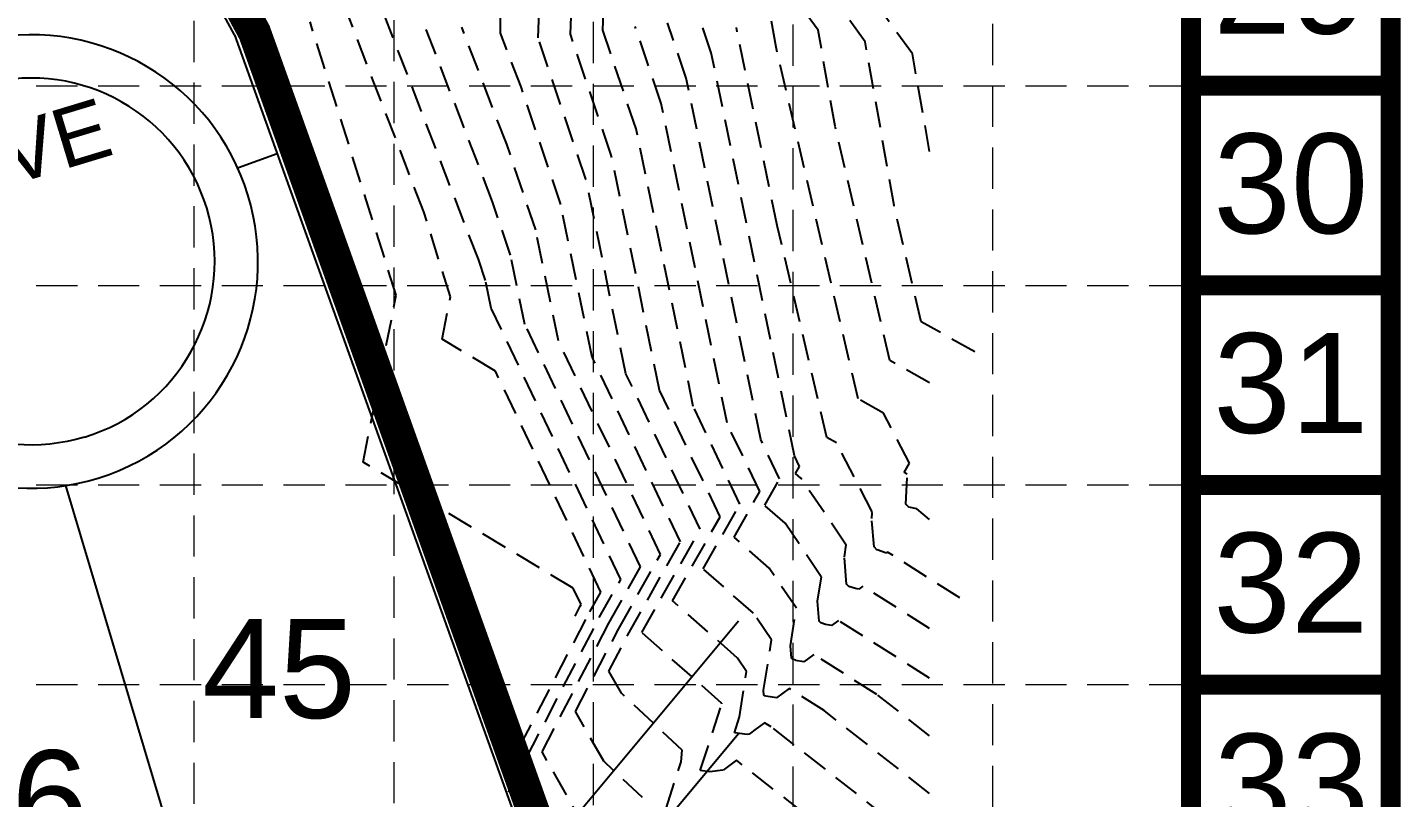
# Model space of a CAD drawing. Header units: feet. Extents: x 4586 to 6528, y 2127 to 5231.
# Drawn here: x 6194.4 to 6527.5, y 3603.5 to 3790.3 of the extents above; entities that cross this region are included whole.
import ezdxf
from ezdxf.enums import TextEntityAlignment as Align

# ---------------------------------------------------------------- set-up
doc = ezdxf.new("R2010")
doc.units = ezdxf.units.FT
doc.header["$LTSCALE"] = 80
doc.header["$MEASUREMENT"] = 0
for name, pattern in [('HIDDEN', [0.375, 0.25, -0.125]), ('PHANTOM2', [1.25, 0.625, -0.125, 0.125, -0.125, 0.125, -0.125]), ('TIGHT', [0.12, 0.08, -0.04])]:
    doc.linetypes.add(name, pattern=pattern)
for name, color, linetype in [('BASE', 7, 'CONTINUOUS'), ('CONT-MJR', 9, 'TIGHT'), ('CONT-MNR', 8, 'TIGHT'), ('GRID', 254, 'HIDDEN'), ('LIMITS OF DISTURBANCE', 1, 'HIDDEN'), ('LOTNUMS', 8, 'CONTINUOUS'), ('LOTS', 8, 'CONTINUOUS'), ('P-PAV', 8, 'CONTINUOUS'), ('PROPERTY', 7, 'PHANTOM2'), ('ROAD-LINE', 60, 'CONTINUOUS'), ('ROW', 60, 'CONTINUOUS'), ('STREETS', 9, 'CONTINUOUS')]:
    doc.layers.add(name, color=color, linetype=linetype)
doc.styles.get("Standard").update_dxf_attribs({"font": 'ARIAL.TTF', "height": 6.4})

msp = doc.modelspace()

# ---------------------------------------------------------------- linework, layer by layer
at = {"layer": 'BASE', "const_width": 4.84}
for points in [[(6525.11, 2129.65), (6525.11, 5228.91), (4588.08, 5228.91), (4588.08, 2129.65)], [(6476.69, 2178.08), (6476.69, 5180.48), (4636.51, 5180.48), (4636.51, 2178.08)]]:
    msp.add_lwpolyline(points, close=True, dxfattribs=at)
for points in [[(6525.11, 3776.13), (6476.69, 3776.13)], [(6525.11, 3727.71), (6476.69, 3727.71)], [(6525.11, 3679.28), (6476.69, 3679.28)], [(6525.11, 3630.86), (6476.69, 3630.86)]]:
    msp.add_lwpolyline(points, dxfattribs=at)
at = {"layer": 'CONT-MJR', "color": 35, "extrusion": (0.809534, 0.587072, 0), "elevation": 7394.66}
msp.add_lwpolyline([(-681.32, 505), (-671.01, 505)], dxfattribs=at)
at = {"layer": 'CONT-MJR', "color": 35}
for points, elevation in [([(6310.67, 3761.93), (6299.73, 3790.37)], 515), ([(6390.33, 3766.29), (6386.22, 3789.65)], 505), ([(6258.12, 3765.5), (6255.68, 3771.92)], 520), ([(6364.11, 3694.32), (6348.13, 3771.85)], 510), ([(6270.68, 3725.68), (6258.12, 3765.5)], 520), ([(6323.25, 3714.23), (6317.69, 3741.15)], 515), ([(6337.76, 3644.34), (6347.97, 3662.45)], 515), ([(6379.51, 3640.29), (6380.95, 3649.36)], 510), ([(6385.17, 3638.16), (6382.76, 3636.41)], 510), ([(6413.28, 3618.45), (6400.49, 3628.46)], 510), ([(6334.19, 3612.29), (6327.34, 3624.32)], 515)]:
    msp.add_lwpolyline(points, dxfattribs=dict(at, elevation=elevation))
at = {"layer": 'CONT-MJR', "color": 35, "extrusion": (0.947405, 0.320037, 0)}
for points, elevation in [([(1541.84, 510), (1561.52, 510)], 7221.38), ([(1522.49, 515), (1544.43, 515)], 7182.72)]:
    msp.add_lwpolyline(points, dxfattribs=dict(at, elevation=elevation))
at = {"layer": 'CONT-MJR', "color": 35, "extrusion": (0.973787, 0.22746, 0), "elevation": 7079.5}
msp.add_lwpolyline([(2155.71, 505), (2214.02, 505)], dxfattribs=at)
at = {"layer": 'CONT-MJR', "color": 35, "extrusion": (0.902394, 0.430911, 0)}
for points, elevation in [([(569.56, 515), (626.94, 515)], 7306.56), ([(572.94, 510), (591.37, 510)], 7334.86)]:
    msp.add_lwpolyline(points, dxfattribs=dict(at, elevation=elevation))
at = {"layer": 'CONT-MJR', "color": 35, "extrusion": (-0.48795, -0.872872, 0), "elevation": -6362.56}
msp.add_lwpolyline([(3790.55, 505), (3779.46, 505)], dxfattribs=at)
at = {"layer": 'CONT-MJR', "color": 35, "extrusion": (0.870934, -0.4914, 0), "elevation": 3742.42}
msp.add_lwpolyline([(6321.56, 510), (6334.25, 510)], dxfattribs=at)
at = {"layer": 'CONT-MJR', "color": 35, "extrusion": (-0.661798, -0.749682, 0), "elevation": -6961.69}
msp.add_lwpolyline([(2357.15, 510), (2345.77, 510)], dxfattribs=at)
at = {"layer": 'CONT-MJR', "color": 35, "extrusion": (0.827534, 0.561416, 0), "elevation": 7329.26}
msp.add_lwpolyline([(-562.4, 510), (-550.64, 510)], dxfattribs=at)
at = {"layer": 'CONT-MJR', "color": 35, "extrusion": (0.887195, -0.461396, 0), "elevation": 3941.34}
msp.add_lwpolyline([(6134.88, 515), (6157.45, 515)], dxfattribs=at)
at = {"layer": 'CONT-MJR', "color": 35, "extrusion": (0.996816, 0.079735, 0), "elevation": 6649.46}
msp.add_lwpolyline([(3116.97, 510), (3120.02, 510)], dxfattribs=at)
at = {"layer": 'CONT-MJR', "color": 35, "extrusion": (0.709597, 0.704608, 0), "elevation": 7089.89}
msp.add_lwpolyline([(-1914.62, 510), (-1914.25, 510)], dxfattribs=at)
at = {"layer": 'CONT-MJR', "color": 35, "extrusion": (-0.315014, -0.949087, 0), "elevation": -5461.61}
msp.add_lwpolyline([(4910.27, 510), (4909.49, 510)], dxfattribs=at)
at = {"layer": 'CONT-MJR', "color": 35, "extrusion": (-0.159804, -0.987149, 0), "elevation": -4609.67}
msp.add_lwpolyline([(5719.62, 510), (5717.59, 510)], dxfattribs=at)
at = {"layer": 'CONT-MJR', "color": 35, "extrusion": (0.535043, 0.844825, 0), "elevation": 6489.95}
msp.add_lwpolyline([(-3465.91, 510), (-3447.78, 510)], dxfattribs=at)
at = {"layer": 'CONT-MJR', "color": 35, "extrusion": (0.685556, 0.728019, 0), "elevation": 6972.26}
msp.add_lwpolyline([(-2147.87, 515), (-2134.98, 515)], dxfattribs=at)
at = {"layer": 'CONT-MNR', "color": 35}
for points, elevation in [([(6309.13, 3788.87), (6309.3, 3809.22)], 514), ([(6326.12, 3788.67), (6326.93, 3810.57)], 512), ([(6333.98, 3789.58), (6334.64, 3807.56)], 511), ([(6283.85, 3725.31), (6262.93, 3791.68)], 519), ([(6303.78, 3734.03), (6280.94, 3793.38)], 517), ([(6360.3, 3784.13), (6357.53, 3792.33)], 508), ([(6376.01, 3785.51), (6374.77, 3792.53)], 506), ([(6335.95, 3759.57), (6326.12, 3788.67)], 512), ([(6342.04, 3765.71), (6333.98, 3789.58)], 511), ([(6354.21, 3777.99), (6349.68, 3791.42)], 509), ([(6376.29, 3742.23), (6366.38, 3790.27)], 507), ([(6395.94, 3700.17), (6376.01, 3785.51)], 506), ([(6404.65, 3747.06), (6397.66, 3786.77)], 504), ([(6380.46, 3686.36), (6360.3, 3784.13)], 508), ([(6413.28, 3760.15), (6409.1, 3783.88)], 503), ([(6323.78, 3747.29), (6314.12, 3775.88)], 514), ([(6339.59, 3706.27), (6329.87, 3753.43)], 513), ([(6331.42, 3710.25), (6323.78, 3747.29)], 514), ([(6315.07, 3718.21), (6311.61, 3735.01)], 516), ([(6305.52, 3728.87), (6303.78, 3734.03)], 517), ([(6424.28, 3711.56), (6411.24, 3718.85)], 504), ([(6352.79, 3665.49), (6331.42, 3710.25)], 514), ([(6367.24, 3674.64), (6355.94, 3698.3)], 511), ([(6408.35, 3684.61), (6402.08, 3696.74)], 506), ([(6376.87, 3680.74), (6372.29, 3690.34)], 509), ([(6399.33, 3672.76), (6390.68, 3689.49)], 507), ([(6326.81, 3654.22), (6275.83, 3684.84)], 519), ([(6407.86, 3681.89), (6407.08, 3682.28)], 506), ([(6358.36, 3658.91), (6367.24, 3674.64)], 511), ([(6378.2, 3670), (6373.27, 3674.35)], 509), ([(6408.22, 3673.92), (6407.53, 3674.62)], 506), ([(6413.28, 3670.93), (6410.18, 3673.5)], 506), ([(6399.79, 3664.24), (6399.23, 3671.18)], 507), ([(6392.58, 3661.87), (6393.03, 3664.72)], 508), ([(6393.11, 3655.24), (6392.58, 3661.87)], 508), ([(6402.56, 3662.83), (6400.52, 3663.51)], 507), ([(6393.68, 3654.66), (6393.11, 3655.24)], 508), ([(6319.22, 3614.53), (6335.44, 3645.73)], 516), ([(6388.02, 3645.43), (6386.85, 3645.82)], 509), ([(6391.13, 3646.44), (6389.43, 3645.21)], 509), ([(6335.47, 3634.1), (6340.07, 3642.95)], 514), ([(6368.87, 3634.01), (6366.66, 3637.28)], 512), ([(6338.49, 3628.79), (6335.47, 3634.1)], 514), ([(6353.22, 3614.92), (6338.49, 3628.79)], 514), ([(6373.08, 3628.25), (6372.98, 3629.49)], 511), ([(6373.19, 3628.14), (6373.08, 3628.25)], 511), ([(6379.21, 3629.89), (6376.08, 3627.62)], 511), ([(6387.66, 3624.53), (6379.21, 3629.89)], 511), ([(6362.84, 3626.33), (6362.81, 3626.37)], 513), ([(6376.08, 3627.62), (6373.49, 3628.04)], 511), ([(6373.24, 3621.61), (6371.21, 3620.14)], 512), ([(6368.96, 3618.77), (6365.91, 3619.19)], 512), ([(6349.34, 3600.82), (6352.97, 3612.14)], 514), ([(6320.23, 3588.69), (6311.09, 3604.74)], 517)]:
    msp.add_lwpolyline(points, dxfattribs=dict(at, elevation=elevation))
at = {"layer": 'CONT-MNR', "color": 35, "extrusion": (0.809534, 0.587072, 0)}
for points, elevation in [([(-699.42, 503), (-674.7, 503)], 7409.8), ([(-690.37, 504), (-672.86, 504)], 7402.23)]:
    msp.add_lwpolyline(points, dxfattribs=dict(at, elevation=elevation))
at = {"layer": 'CONT-MNR', "color": 35, "extrusion": (0.933272, 0.359171, 0)}
for points, elevation in [([(1236.24, 518), (1289.1, 518)], 7216.06), ([(1232.51, 516), (1279.55, 516)], 7232.52), ([(1256.08, 514), (1269.99, 514)], 7248.98)]:
    msp.add_lwpolyline(points, dxfattribs=dict(at, elevation=elevation))
at = {"layer": 'CONT-MNR', "color": 35, "extrusion": (0.999318, -0.036927, 0), "elevation": 6174.1}
msp.add_lwpolyline([(4018.48, 513), (4027.27, 513)], dxfattribs=at)
at = {"layer": 'CONT-MNR', "color": 35, "extrusion": (0.947405, 0.320037, 0)}
for points, elevation in [([(1530.23, 513), (1566.45, 513)], 7198.18), ([(1518.62, 516), (1532.31, 516)], 7174.99)]:
    msp.add_lwpolyline(points, dxfattribs=dict(at, elevation=elevation))
at = {"layer": 'CONT-MNR', "color": 35, "extrusion": (0.979394, 0.201959, 0)}
for points, elevation in [([(2327.36, 509), (2416.85, 509)], 6986.28), ([(2338.46, 511), (2407.28, 511)], 6971.87), ([(2344.01, 512), (2402.5, 512)], 6964.67), ([(2371.76, 517), (2378.58, 517)], 6928.67)]:
    msp.add_lwpolyline(points, dxfattribs=dict(at, elevation=elevation))
at = {"layer": 'CONT-MNR', "color": 35, "extrusion": (0.953718, 0.300703, 0), "elevation": 7125.69}
msp.add_lwpolyline([(1659.01, 518), (1680.61, 518)], dxfattribs=at)
at = {"layer": 'CONT-MNR', "color": 35, "extrusion": (0.973787, 0.22746, 0)}
for points, elevation in [([(2163.07, 504), (2192.04, 504)], 7089.07), ([(2140.99, 507), (2193.78, 507)], 7060.36)]:
    msp.add_lwpolyline(points, dxfattribs=dict(at, elevation=elevation))
at = {"layer": 'CONT-MNR', "color": 35, "extrusion": (0.98091, -0.194462, 0)}
for points, elevation in [([(4834.9, 519), (4876.17, 519)], 5439.46), ([(4867.9, 518), (4878.37, 518)], 5452.46)]:
    msp.add_lwpolyline(points, dxfattribs=dict(at, elevation=elevation))
at = {"layer": 'CONT-MNR', "color": 35, "extrusion": (0.902394, 0.430911, 0)}
for points, elevation in [([(568.21, 517), (641.17, 517)], 7295.24), ([(568.88, 516), (634.06, 516)], 7300.9), ([(567.53, 518), (626.94, 518)], 7289.58), ([(570.91, 513), (612.71, 513)], 7317.88), ([(571.58, 512), (605.6, 512)], 7323.54), ([(574.29, 508), (577.14, 508)], 7346.18), ([(566.86, 519), (571.26, 519)], 7283.92)]:
    msp.add_lwpolyline(points, dxfattribs=dict(at, elevation=elevation))
at = {"layer": 'CONT-MNR', "color": 35, "extrusion": (-0.514837, -0.857288, 0), "elevation": -6425.44}
msp.add_lwpolyline([(3499.26, 518), (3484.17, 518)], dxfattribs=at)
at = {"layer": 'CONT-MNR', "color": 35, "extrusion": (-0.48795, -0.872872, 0)}
for points, elevation in [([(3784.37, 506), (3777.34, 506)], -6350.67), ([(3777.95, 507), (3775.23, 507)], -6338.79)]:
    msp.add_lwpolyline(points, dxfattribs=dict(at, elevation=elevation))
at = {"layer": 'CONT-MNR', "color": 35, "extrusion": (0.870934, -0.4914, 0)}
for points, elevation in [([(6342.33, 508), (6344.3, 508)], 3747.81), ([(6331.94, 509), (6339.28, 509)], 3745.12), ([(6300.78, 512), (6324.21, 512)], 3737.03), ([(6290.39, 513), (6319.19, 513)], 3734.33), ([(6288.28, 514), (6314.17, 514)], 3731.63), ([(6288.43, 516), (6304.12, 516)], 3726.24), ([(6288.5, 517), (6299.1, 517)], 3723.54), ([(6288.58, 518), (6294.08, 518)], 3720.85), ([(6288.65, 519), (6289.06, 519)], 3718.15)]:
    msp.add_lwpolyline(points, dxfattribs=dict(at, elevation=elevation))
at = {"layer": 'CONT-MNR', "color": 35, "extrusion": (-0.661798, -0.749682, 0)}
for points, elevation in [([(2348.48, 508), (2346.72, 508)], -6983.14), ([(2361.49, 511), (2345.29, 511)], -6950.97), ([(2370.16, 513), (2344.34, 513)], -6929.52)]:
    msp.add_lwpolyline(points, dxfattribs=dict(at, elevation=elevation))
at = {"layer": 'CONT-MNR', "color": 35, "extrusion": (0.876843, -0.480776, 0)}
for points, elevation in [([(6309.16, 506), (6311.81, 506)], 3847.65), ([(6296.87, 507), (6297.08, 507)], 3845.43)]:
    msp.add_lwpolyline(points, dxfattribs=dict(at, elevation=elevation))
at = {"layer": 'CONT-MNR', "color": 35, "extrusion": (0.998994, -0.044843, 0)}
for points, elevation in [([(3958.26, 506), (3965.53, 506)], 6236.31), ([(3954.45, 507), (3955.81, 507)], 6228.17)]:
    msp.add_lwpolyline(points, dxfattribs=dict(at, elevation=elevation))
at = {"layer": 'CONT-MNR', "color": 35, "extrusion": (0.827534, 0.561416, 0)}
for points, elevation in [([(-556.48, 508), (-536.91, 508)], 7347.88), ([(-559.44, 509), (-543.77, 509)], 7338.57), ([(-565.36, 511), (-557.51, 511)], 7319.96)]:
    msp.add_lwpolyline(points, dxfattribs=dict(at, elevation=elevation))
at = {"layer": 'CONT-MNR', "color": 35, "extrusion": (0.451754, 0.892143, 0), "elevation": 6167.33}
msp.add_lwpolyline([(-4050, 507), (-4049.93, 507)], dxfattribs=at)
at = {"layer": 'CONT-MNR', "color": 35, "extrusion": (-0.210589, -0.977575, 0), "elevation": -4941.04}
msp.add_lwpolyline([(5492.84, 506), (5490.82, 506)], dxfattribs=at)
at = {"layer": 'CONT-MNR', "color": 35, "extrusion": (0.709597, 0.704608, 0)}
for points, elevation in [([(-1910.24, 507), (-1909.21, 507)], 7123.12), ([(-1913.16, 509), (-1912.57, 509)], 7100.96)]:
    msp.add_lwpolyline(points, dxfattribs=dict(at, elevation=elevation))
at = {"layer": 'CONT-MNR', "color": 35, "extrusion": (-0.159804, -0.987149, 0)}
for points, elevation in [([(5735.17, 507), (5734.94, 507)], -4638.91), ([(5729.99, 508), (5729.16, 508)], -4629.17), ([(5724.8, 509), (5723.37, 509)], -4619.42)]:
    msp.add_lwpolyline(points, dxfattribs=dict(at, elevation=elevation))
at = {"layer": 'CONT-MNR', "color": 35, "extrusion": (-0.586958, 0.809618, 0), "elevation": -792.7}
msp.add_lwpolyline([(-7334.05, 507), (-7333.71, 507)], dxfattribs=at)
at = {"layer": 'CONT-MNR', "color": 35, "extrusion": (-0.535043, -0.844825, 0)}
for points, elevation in [([(3470.38, 507), (3449.61, 507)], -6520.5), ([(3474.6, 509), (3448.39, 509)], -6500.13)]:
    msp.add_lwpolyline(points, dxfattribs=dict(at, elevation=elevation))
at = {"layer": 'CONT-MNR', "color": 35, "extrusion": (0.987655, -0.156643, 0)}
for points, elevation in [([(4606.34, 509), (4612.37, 509)], 5735.3), ([(4582.97, 511), (4595.32, 511)], 5725.77), ([(4575.65, 512), (4586.79, 512)], 5721.01), ([(4578.13, 513), (4578.26, 513)], 5716.25)]:
    msp.add_lwpolyline(points, dxfattribs=dict(at, elevation=elevation))
at = {"layer": 'CONT-MNR', "color": 35, "extrusion": (0.315014, 0.949087, 0), "elevation": 5482.7}
msp.add_lwpolyline([(-4918.58, 508), (-4916.89, 508)], dxfattribs=at)
at = {"layer": 'CONT-MNR', "color": 35, "extrusion": (0.586958, -0.809618, 0), "elevation": 795.9}
msp.add_lwpolyline([(7324.37, 508), (7323.15, 508)], dxfattribs=at)
at = {"layer": 'CONT-MNR', "color": 35, "extrusion": (0.535043, 0.844825, 0)}
for points, elevation in [([(-3468.15, 508), (-3449, 508)], 6510.32), ([(-3448.43, 512), (-3446.56, 512)], 6469.58)]:
    msp.add_lwpolyline(points, dxfattribs=dict(at, elevation=elevation))
at = {"layer": 'CONT-MNR', "color": 35, "extrusion": (0.887195, -0.461396, 0)}
for points, elevation in [([(6120.67, 518), (6157.95, 518)], 3933.26), ([(6155.35, 519), (6158.11, 519)], 3930.57), ([(6110.02, 517), (6157.78, 517)], 3935.96)]:
    msp.add_lwpolyline(points, dxfattribs=dict(at, elevation=elevation))
at = {"layer": 'CONT-MNR', "color": 35, "extrusion": (0.661798, 0.749682, 0), "elevation": 6940.25}
msp.add_lwpolyline([(-2365.82, 512), (-2344.81, 512)], dxfattribs=at)
at = {"layer": 'CONT-MNR', "color": 35, "extrusion": (0.996816, 0.079735, 0), "elevation": 6656.83}
msp.add_lwpolyline([(3125.41, 509), (3130.26, 509)], dxfattribs=at)
at = {"layer": 'CONT-MNR', "color": 35, "extrusion": (0.952294, -0.305184, 0)}
for points, elevation in [([(5378.03, 513), (5395.04, 513)], 4952.61), ([(5389.3, 512), (5393.31, 512)], 4957.69)]:
    msp.add_lwpolyline(points, dxfattribs=dict(at, elevation=elevation))
at = {"layer": 'CONT-MNR', "color": 35, "extrusion": (-0.315014, -0.949087, 0), "elevation": -5451.06}
msp.add_lwpolyline([(4906.11, 511), (4905.79, 511)], dxfattribs=at)
at = {"layer": 'CONT-MNR', "color": 35, "extrusion": (0.616628, 0.787254, 0), "elevation": 6792.24}
msp.add_lwpolyline([(-2826.26, 511), (-2793.72, 511)], dxfattribs=at)
at = {"layer": 'CONT-MNR', "color": 35, "extrusion": (0.123786, -0.992309, 0)}
for points, elevation in [([(6768.44, 512), (6767.93, 512)], -2802.55), ([(6761.07, 513), (6757.87, 513)], -2794.65)]:
    msp.add_lwpolyline(points, dxfattribs=dict(at, elevation=elevation))
at = {"layer": 'CONT-MNR', "color": 35, "extrusion": (-0.59897, 0.800772, 0), "elevation": -917.26}
msp.add_lwpolyline([(-7270.24, 512), (-7268.06, 512)], dxfattribs=at)
at = {"layer": 'CONT-MNR', "color": 35, "extrusion": (-0.616628, -0.787254, 0), "elevation": -6781.24}
msp.add_lwpolyline([(2831.54, 512), (2786.04, 512)], dxfattribs=at)
at = {"layer": 'CONT-MNR', "color": 35, "extrusion": (0.995756, -0.092031, 0), "elevation": 5993.58}
msp.add_lwpolyline([(4181.48, 514), (4184.27, 514)], dxfattribs=at)
at = {"layer": 'CONT-MNR', "color": 35, "extrusion": (0.869119, 0.494603, 0), "elevation": 7279.91}
msp.add_lwpolyline([(-5.62, 516), (15.95, 516)], dxfattribs=at)
at = {"layer": 'CONT-MNR', "color": 35, "extrusion": (0.59897, -0.800772, 0), "elevation": 920.48}
msp.add_lwpolyline([(7261.8, 513), (7257.75, 513)], dxfattribs=at)
at = {"layer": 'CONT-MNR', "color": 35, "extrusion": (-0.616591, -0.787284, 0), "elevation": -6769.52}
msp.add_lwpolyline([(2824.89, 513), (2784.71, 513)], dxfattribs=at)
at = {"layer": 'CONT-MNR', "color": 35, "extrusion": (-0.136213, -0.99068, 0), "elevation": -4442.35}
msp.add_lwpolyline([(5808.99, 513), (5806.64, 513)], dxfattribs=at)
at = {"layer": 'GRID', "color": 252, "linetype": 'HIDDEN', "lineweight": 0, "ltscale": 0.5}
for p, q in [((6234.92, 2371.89), (6234.77, 5181.57)), ((6283.44, 2372.06), (6283.2, 5181.57)), ((6331.77, 2371.63), (6331.62, 5181.57)), ((6380.3, 2371), (6380.05, 5181.57)), ((6428.76, 2371.13), (6428.48, 5181.57)), ((4636.51, 3776.13), (6476.69, 3776.13)), ((4636.51, 3727.71), (6476.69, 3727.71)), ((4636.51, 3679.28), (6476.69, 3679.28)), ((4636.51, 3630.86), (6476.69, 3630.86))]:
    msp.add_line(p, q, dxfattribs=at)
at = {"layer": 'LIMITS OF DISTURBANCE', "ltscale": 2, "const_width": 8}
msp.add_lwpolyline([(5668.65, 4679.17), (5719.43, 3964.41), (5736.2, 3964.99), (5746.31, 3952.79), (5722.48, 3916.77), (5723.43, 3906.1), (5756.47, 3814.97), (5969.96, 3913.13), (6049.22, 3928.83), (6125.11, 3943.52), (6213.57, 3855.12), (6249.44, 3789.1), (6322.34, 3585.42), (6301.85, 3561.85, -0.173728), (5389.73, 3050.28)], format="xyb", dxfattribs=at)
at = {"layer": 'LOTS', "color": 7}
for p, q in [((6245.56, 3756.28), (6254.97, 3759.66)), ((6203.61, 3679.12), (6249.51, 3525.63))]:
    msp.add_line(p, q, dxfattribs=at)
at = {"layer": 'P-PAV', "color": 7}
msp.add_lwpolyline([(6208.2, 3690.89, -0.39279), (6153.78, 3717.49, 0.39279), (6129.32, 3729.44), (6113.18, 3724.55)], format="xyb", dxfattribs=at)
msp.add_arc((6195.3, 3733.49), 44.5, 286.8456, 101.3919, dxfattribs=at)
at = {"layer": 'PROPERTY', "linetype": 'Continuous'}
for p, q in [((6244.61, 3788.52), (6209.66, 3853.11)), ((6244.61, 3788.52), (6317.09, 3586.57)), ((6366.92, 3646.26), (6317.09, 3586.57))]:
    msp.add_line(p, q, dxfattribs=at)
at = {"layer": 'ROAD-LINE', "color": 7}
msp.add_line((6330.52, 3575.36), (6366.92, 3618.96), dxfattribs=at)
at = {"layer": 'ROW', "color": 7}
msp.add_arc((6195.3, 3733.49), 55, 208.5768, 101.3919, dxfattribs=at)

# ---------------------------------------------------------------- texts
at = {"layer": 'BASE'}
for s, p in [('29', (6500.92, 3800.87)), ('30', (6500.92, 3752.44)), ('31', (6500.92, 3704.01)), ('32', (6500.92, 3655.59)), ('33', (6501.07, 3606.84))]:
    msp.add_text(s, height=24.213, dxfattribs=at).set_placement(p, align=Align.MIDDLE_CENTER)
at = {"layer": 'LOTNUMS', "color": 7}
for s, p in [('45', (6255.41, 3634.73)), ('46', (6190.49, 3602.91))]:
    msp.add_text(s, height=24, dxfattribs=at).set_placement(p, align=Align.MIDDLE_CENTER)
at = {"layer": 'STREETS', "color": 7}
msp.add_text('SUNNYVALE DRIVE', height=14.4, rotation=16.8456, dxfattribs=at).set_placement((6035.06, 3704.89))

doc.saveas('drawing.dxf')
